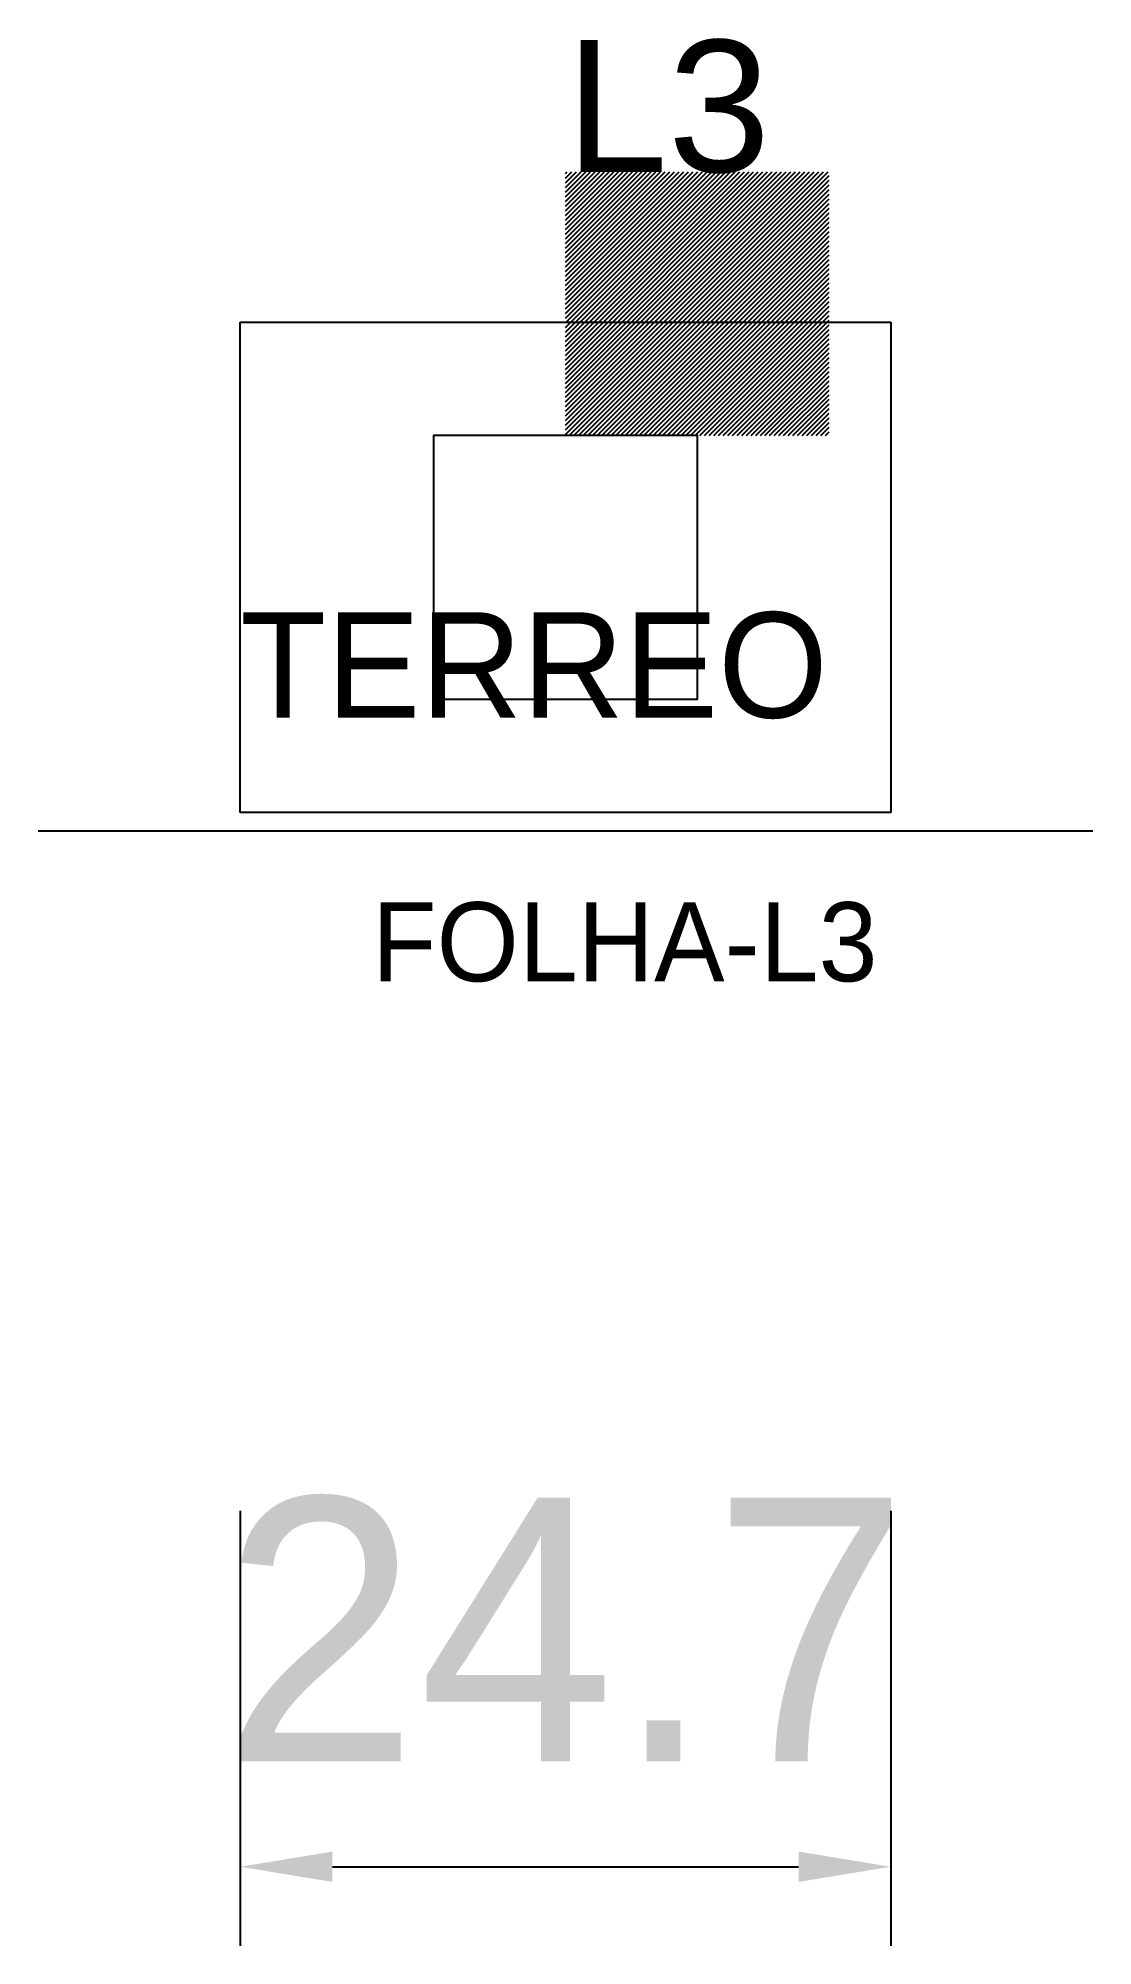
# Model space of a CAD drawing. Header units: metres. Extents: x 214.5 to 254.5, y 139.9 to 212.3.
import ezdxf

# ---------------------------------------------------------------- set-up
doc = ezdxf.new("R2010")
doc.units = ezdxf.units.M
for name, color, linetype in [('COTA', 241, 'CONTINUOUS'), ('FOLHA', 255, 'CONTINUOUS'), ('Hachura', 251, 'CONTINUOUS'), ('NOMENCLATURA', 7, 'CONTINUOUS'), ('Nível', 160, 'CONTINUOUS'), ('Painéis', 200, 'CONTINUOUS'), ('Pilares', 5, 'CONTINUOUS'), ('REAPROVEITAMENTO', 251, 'CONTINUOUS'), ('SARR_2.2x7', 40, 'CONTINUOUS')]:
    doc.layers.add(name, color=color, linetype=linetype)
doc.styles.add('ARIAL', font='Arial.ttf')
doc.dimstyles.new('EZ DXF', dxfattribs={"dimtxt": 10, "dimasz": 3.5, "dimexe": 3, "dimexo": 1.5, "dimgap": 1, "dimtad": 1, "dimdec": 1, "dimdsep": 46, "dimcen": 2.5, "dimazin": 3, "dimtfac": 1, "dimtmove": 0, "dimatfit": 3})

msp = doc.modelspace()

# ---------------------------------------------------------------- hatches: boundary and pattern name
at = {"layer": 'Hachura'}
h = msp.add_hatch(dxfattribs=at)
h.set_pattern_fill('ANSI31', scale=50)
h.paths.add_polyline_path([(222.2, 201.5), (246.88, 201.5), (246.88, 182.91), (222.2, 182.91)])
h = msp.add_hatch(dxfattribs=at)
h.set_pattern_fill('ANSI31', scale=50)
h.paths.add_polyline_path([(222.2, 201.5), (246.88, 201.5), (246.88, 182.91), (222.2, 182.91)])
at = {"layer": 'Reaproveitamento'}
h = msp.add_hatch(dxfattribs=at)
h.set_pattern_fill('SOLID')
h.paths.add_polyline_path([(234.54, 197.205), (244.54, 197.205), (244.54, 207.205), (234.54, 207.205)])
h = msp.add_hatch(dxfattribs=at)
h.set_pattern_fill('SOLID')
h.paths.add_polyline_path([(234.54, 197.205), (244.54, 197.205), (244.54, 207.205), (234.54, 207.205)])

# ---------------------------------------------------------------- linework, layer by layer
at = {"layer": 'Painéis', "color": 200}
for p, q in [((222.2, 201.5), (246.88, 201.5)), ((222.2, 182.91), (222.2, 201.5)), ((222.2, 201.5), (246.88, 201.5)), ((222.2, 182.91), (222.2, 201.5)), ((246.88, 201.5), (246.88, 182.91)), ((246.88, 201.5), (246.88, 182.91)), ((246.88, 182.91), (222.2, 182.91)), ((246.88, 182.91), (222.2, 182.91))]:
    msp.add_line(p, q, dxfattribs=at)
at = {"layer": 'Pilares'}
msp.add_lwpolyline([(229.54, 187.205), (239.54, 187.205), (239.54, 197.205), (229.54, 197.205)], close=True, dxfattribs=at)
msp.add_lwpolyline([(229.54, 187.205), (239.54, 187.205), (239.54, 197.205), (229.54, 197.205)], close=True, dxfattribs=at)
at = {"layer": 'SARR_2.2x7'}
msp.add_line((214.54, 182.205), (254.54, 182.205), dxfattribs=at)
msp.add_line((214.54, 182.205), (254.54, 182.205), dxfattribs=at)

# ---------------------------------------------------------------- texts
at = {"layer": 'FOLHA'}
msp.add_text('FOLHA-L3', height=3, dxfattribs=at).set_placement((227.2, 176.5))
msp.add_text('FOLHA-L3', height=3, dxfattribs=at).set_placement((227.2, 176.5))
at = {"layer": 'NOMENCLATURA', "insert": (234.54, 212.205), "char_height": 5, "attachment_point": 1, "style": 'ARIAL'}
msp.add_mtext('L3', dxfattribs=at)
msp.add_mtext('L3', dxfattribs=at)
at = {"layer": 'Nível'}
msp.add_text('TERREO', height=4, dxfattribs=at).set_placement((222.2, 186.5))
msp.add_text('TERREO', height=4, dxfattribs=at).set_placement((222.2, 186.5))

# ---------------------------------------------------------------- dimensions: what is measured, and where the dimension line sits
at = {"layer": 'COTA'}
msp.add_linear_dim(base=(222.2, 142.91), p1=(222.2, 157.91), p2=(246.88, 157.91), dimstyle='EZ DXF', dxfattribs=at).render()
msp.add_linear_dim(base=(222.2, 142.91), p1=(222.2, 157.91), p2=(246.88, 157.91), dimstyle='EZ DXF', dxfattribs=at).render()

doc.saveas('drawing.dxf')
